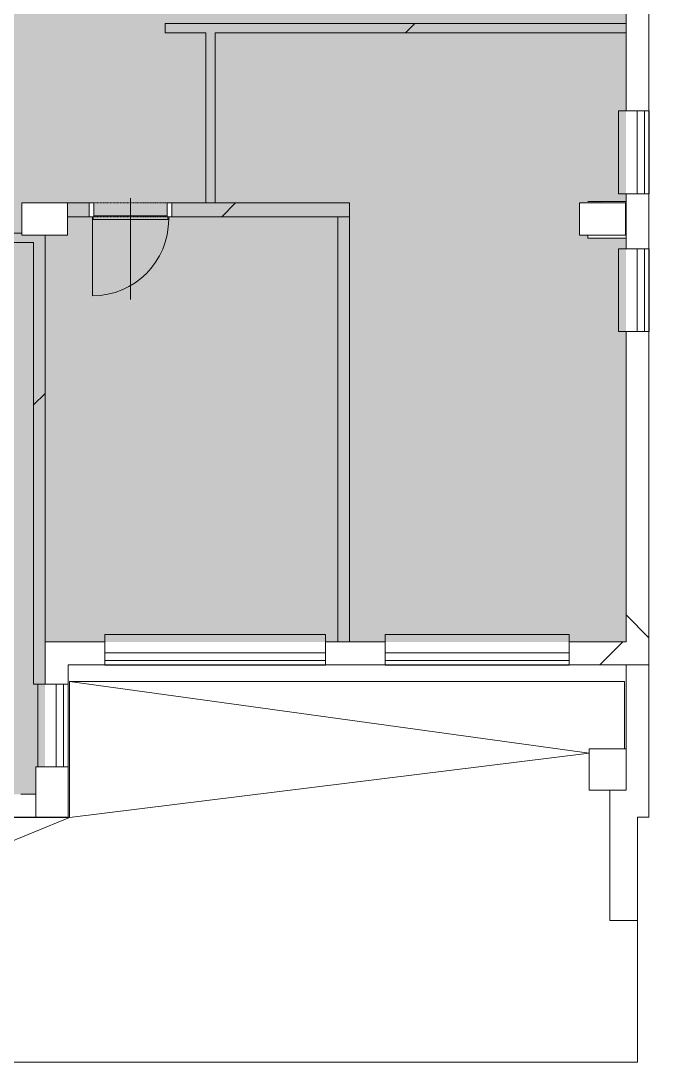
# Model space of a CAD drawing. Header units: millimetres. Extents: x 46521 to 257780, y -45352 to 20466.
# Drawn here: x 162786 to 169906, y -31726 to -20402 of the extents above; entities that cross this region are included whole.
import ezdxf

# ---------------------------------------------------------------- set-up
doc = ezdxf.new("R2010")
doc.units = ezdxf.units.MM
doc.linetypes.add('Čerchovaná se dvěma tečkami', pattern=[2.59, 1, -0.53, 0, -0.53, 0, -0.53])
for name, color, linetype, lineweight in [('A-DETL-GENF', 92, 'Continuous', 13), ('A-DETL-THIN', 151, 'Continuous', 13), ('A-DOOR', 31, 'Continuous', 13), ('A-DOOR-FRAM', 31, 'Continuous', 25), ('A-FLOR', 192, 'Continuous', 13), ('A-GENM', 13, 'Continuous', 13), ('A-GLAZ', 151, 'Continuous', 13), ('A-WALL', 113, 'Continuous', 13), ('A-WALL-PATT', 111, 'Continuous', 35), ('S-COLS', 52, 'Continuous', 13)]:
    doc.layers.add(name, color=color, linetype=linetype, lineweight=lineweight)
pattern_1 = [(45, (128107, 0), (-4242.64, 4242.64), [])]
pattern_2 = [(45, (128107, 0), (-7184.2, 7184.2), []), (45, (130981, -3e-12), (-7184.2, 7184.2), []), (45, (136728, -7e-12), (-4310.5, 10058), [4064, -2032, 67.06, -1964.94])]

# ---------------------------------------------------------------- blocks, each defined once
blk = doc.blocks.new('DVERE_1k_oblozka - DD03_01_800x1970_koupelna-1549494-Mapka _ závislý 8')
at = {"layer": 'A-DOOR', "lineweight": 9}
for p, q in [((0, 128), (0, -972)), ((-450, 78), (-400, 78)), ((-450, -72), (-450, 78)), ((-400, 78), (-400, -72)), ((400, 78), (450, 78)), ((400, -72), (400, 78)), ((450, 78), (450, -72)), ((-400, -72), (-450, -72)), ((-415, -72), (-415, -932)), ((-415, -87), (-400, -87)), ((-415, -102), (-415, -87)), ((415, -102), (-415, -102)), ((-400, -62), (400, -62)), ((305, -102), (-305, -102)), ((450, -72), (400, -72)), ((400, -87), (415, -87)), ((415, -102), (415, -72)), ((415, -87), (415, -102))]:
    blk.add_line(p, q, dxfattribs=at)
at = {"layer": 'A-DOOR', "linetype": 'Čerchovaná se dvěma tečkami', "lineweight": 9}
for p, q in [((-400, 78), (400, 78)), ((-400, -72), (400, -72))]:
    blk.add_line(p, q, dxfattribs=at)
at = {"layer": 'A-DOOR', "lineweight": 9}
blk.add_arc((-415, -102), 830, 270, 0, dxfattribs=at)
at = {"layer": 'A-DOOR-FRAM', "lineweight": 9}
for p, q in [((-450, 78), (-400, 78)), ((-400, 78), (-400, -72)), ((400, -72), (400, 78)), ((450, 78), (400, 78)), ((-400, -72), (-450, -72)), ((400, -72), (450, -72))]:
    blk.add_line(p, q, dxfattribs=at)
blk = doc.blocks.new('OKNO_2k_nadsvetlik - OKNO_2k_nadsvetlik 2400 x 1850-V123-Mapka _ závislý 8')
at = {"layer": 'A-GLAZ', "lineweight": 9}
for p, q in [((-1200, 126), (1200, 126)), ((-1200, 75), (-1200, 126)), ((1200, 126), (1200, 75)), ((1200, 75), (-1200, 75)), ((-1200, 75), (1200, 75)), ((-1200, -5), (-1200, 75)), ((1200, 75), (1200, -5)), ((1200, -5), (-1200, -5))]:
    blk.add_line(p, q, dxfattribs=at)
blk = doc.blocks.new('parapet s nosem_vnitní - parapet s nosem_vnitní-1280305-Mapka _ závislý 8')
at = {"layer": 'A-GENM', "lineweight": 9}
for p, q in [((-1200, -190), (-1200, 0)), ((1200, 0), (1200, -190)), ((-1200, -190), (-1200, -200)), ((-1200, -200), (1200, -200)), ((-1200, -200), (1200, -200)), ((1200, -200), (1200, -190))]:
    blk.add_line(p, q, dxfattribs=at)
blk = doc.blocks.new('OKNO_2k_nadsvetlik - OKNO_2k_nadsvetlik 2000 x 1850-1972473-Mapka _ závislý 8')
at = {"layer": 'A-GLAZ', "lineweight": 9}
for p, q in [((-1000, 126), (1000, 126)), ((-1000, 75), (-1000, 126)), ((1000, 126), (1000, 75)), ((1000, 75), (-1000, 75)), ((-1000, 75), (1000, 75)), ((-1000, -5), (-1000, 75)), ((1000, 75), (1000, -5)), ((1000, -5), (-1000, -5))]:
    blk.add_line(p, q, dxfattribs=at)
blk = doc.blocks.new('parapet s nosem_vnitní - parapet s nosem_vnitní-568559-Mapka _ závislý 8')
at = {"layer": 'A-GENM', "lineweight": 9}
for p, q in [((-1000, -190), (-1000, 0)), ((1000, 0), (1000, -190)), ((-1000, -190), (-1000, -200)), ((-1000, -200), (1000, -200)), ((-1000, -200), (1000, -200)), ((1000, -200), (1000, -190))]:
    blk.add_line(p, q, dxfattribs=at)
blk = doc.blocks.new('OKNO_1k_nadsvetlik - OKNO_1k_nadsvetlik_900 x 1850-V125-Mapka _ závislý 8')
at = {"layer": 'A-GLAZ', "lineweight": 9}
for p, q in [((-450, 126), (450, 126)), ((-450, 75), (-450, 126)), ((450, 126), (450, 75)), ((450, 75), (-450, 75)), ((-450, 75), (450, 75)), ((-450, -5), (-450, 75)), ((450, 75), (450, -5)), ((450, -5), (-450, -5))]:
    blk.add_line(p, q, dxfattribs=at)
blk = doc.blocks.new('parapet s nosem_vnitní - parapet s nosem_vnitní-V88-Mapka _ závislý 8')
at = {"layer": 'A-GENM', "lineweight": 9}
for p, q in [((-450, -190), (-450, 0)), ((450, 0), (450, -190)), ((-450, -190), (-450, -200)), ((-450, -200), (450, -200)), ((-450, -200), (450, -200)), ((450, -200), (450, -190))]:
    blk.add_line(p, q, dxfattribs=at)
blk = doc.blocks.new('OKNO_1k_nadsvetlik - OKNO_1k_nadsvetlik_900 x 1850-1969497-Mapka _ závislý 8')
at = {"layer": 'A-GLAZ', "color": 21, "lineweight": 9}
for p, q in [((-450, 126), (450, 126)), ((-450, 75), (-450, 126)), ((450, 126), (450, 75)), ((450, 75), (-450, 75)), ((-450, 75), (450, 75)), ((-450, -5), (-450, 75)), ((450, 75), (450, -5)), ((450, -5), (-450, -5))]:
    blk.add_line(p, q, dxfattribs=at)
blk = doc.blocks.new('parapet s nosem_vnitní - parapet s nosem_vnitní-1280301-Mapka _ závislý 8')
at = {"layer": 'A-GENM', "color": 21, "lineweight": 9}
for p, q in [((-450, -190), (-450, 0)), ((450, 0), (450, -190)), ((-450, -190), (-450, -200)), ((-450, -200), (450, -200)), ((-450, -200), (450, -200)), ((450, -200), (450, -190))]:
    blk.add_line(p, q, dxfattribs=at)
blk = doc.blocks.new('Betonový pravoúhlý sloup - 350 x 500mm-V192-Mapka _ závislý 8')
at = {"layer": 'S-COLS', "lineweight": 9}
h = blk.add_hatch(dxfattribs=at)
h.set_pattern_fill('FP_196', color=256, style=0, pattern_type=2)
h.set_pattern_definition([(315, (22557, 41009), (7184.2, 7184.2), []), (315, (22557, 38135), (7184.2, 7184.2), []), (315, (22557, 32388), (10058, 4310.5), [4064, -2032, 67.06, -1964.94])])
h.paths.add_polyline_path([(-175, -250), (175, -250), (175, 250), (-175, 250)])
for p, q in [((175, 250), (-175, 250)), ((-175, 250), (-175, -250)), ((175, -250), (175, 250)), ((-175, -250), (175, -250))]:
    blk.add_line(p, q, dxfattribs=at)
blk = doc.blocks.new('Betonový pravoúhlý sloup - 350 x 500mm-V193-Mapka _ závislý 8')
at = {"layer": 'S-COLS', "lineweight": 9}
h = blk.add_hatch(dxfattribs=at)
h.set_pattern_fill('FP_197', color=256, style=0, pattern_type=2)
h.set_pattern_definition([(315, (22557, 34938), (7184.2, 7184.2), []), (315, (22557, 32065), (7184.2, 7184.2), []), (315, (22557, 26317), (10058, 4310.5), [4064, -2032, 67.1, -1964.9])])
h.paths.add_polyline_path([(-175, -250), (175, -250), (175, 250), (-175, 250)])
for p, q in [((175, 250), (-175, 250)), ((-175, 250), (-175, -250)), ((175, -250), (175, 250)), ((-175, -250), (175, -250))]:
    blk.add_line(p, q, dxfattribs=at)

msp = doc.modelspace()

# ---------------------------------------------------------------- hatches: boundary and pattern name
at = {"layer": 'A-DETL-GENF', "lineweight": 9}
h = msp.add_hatch(color=1, dxfattribs=at)
h.paths.add_polyline_path([(126821.7, -28962.3), (126821.7, -27933.8), (126651.7, -27933.8), (126651.7, -28962.3)])
h.paths.add_polyline_path([(139476.7, -28962.3), (144866.4, -28962.3), (144866.4, -27933.8), (139476.7, -27933.8), (139476.7, -28352.9)])
h.paths.add_polyline_path([(127071.7, -28962.3), (139176.7, -28962.3), (139176.7, -27933.8), (132916.7, -27933.8), (132916.7, -27115.5), (133056.7, -27115.5), (133056.7, -26157.5), (126901.7, -26157.5), (126901.7, -27300), (127356.7, -27300), (127356.7, -27933.8), (127071.7, -27933.8), (127071.7, -28937.8)])
h.paths.add_polyline_path([(173149.2, -17205.8), (173149.2, -17200.8), (172849.2, -17205.8)])
h.paths.add_polyline_path([(170141.2, -17205.8), (169331.6, -17205.8), (169331.6, -17625.8), (168931.6, -17625.8), (168931.6, -17205.8), (167186.6, -17205.8), (167186.6, -16585.8), (167586.6, -16585.8), (167586.6, -16955.8), (170219.2, -16955.8), (170219.2, -16555.8), (170619.2, -16555.8), (170619.2, -16955.8), (170461.2, -17200.8), (170141.2, -17200.8)])
h.paths.add_polyline_path([(170461.2, -17205.8), (170461.2, -17520.8), (170141.2, -17520.8), (170141.2, -17205.8), (170219.2, -17205.8)])
h.paths.add_polyline_path([(155740.7, -28812.5), (156955.8, -28812.5), (156955.8, -28417.5), (157355.8, -28417.5), (157355.8, -28812.5), (162950.4, -28812.5), (162950.4, -28514.7), (163050.4, -28514.7), (163050.4, -27156.7), (169370.7, -27156.7), (169370.7, -22765.8), (168955.7, -22765.8), (168955.7, -22732.3), (168866, -22732.3), (168866, -22382.3), (169370.7, -22365.8), (169370.7, -19232.3), (169620.7, -19232.3), (169620.7, -19829.6), (171710.7, -19829.6), (171710.7, -19579.6), (171760.7, -19579.6), (171760.7, -19829.6), (172560.7, -19829.6), (172560.7, -19579.6), (172610.7, -19579.6), (172610.7, -19829.6), (176844.2, -19829.6), (176844.2, -17205.8), (175896.7, -17205.8), (175896.7, -17500.8), (175596.7, -17500.8), (175596.7, -17205.8), (173149.2, -17205.8), (173149.2, -17500.8), (172849.2, -17500.8), (172849.2, -17205.8), (170464.3, -17200.8), (170619.2, -16955.8), (176194.2, -16955.8), (176194.2, -16583.6), (176594.2, -16583.6), (176594.2, -10920.5), (176194.2, -10920.5), (176194.2, -10523.2), (170607.2, -10563.9), (170607.2, -10951), (170189.8, -10951.7), (170187.2, -10563.9), (170036.4, -10561), (170035.2, -10384.9), (168935.2, -10392.4), (168935.2, -10572.4), (166866.4, -10577.1), (166865.3, -10406.4), (166815.2, -10392.4), (166814.8, -10372.1), (165165, -10372.1), (165164.8, -10417.9), (165115.3, -10418.2), (165116.5, -10598.2), (161594.2, -10622.1), (161594.2, -11022.1), (161194.2, -11022.1), (161194.2, -16631.1), (161614.2, -16631.1), (161614.2, -17172.1), (161194.2, -17172.1), (161194.2, -17584.7), (157386, -17584.7), (157386, -17934.7), (156886, -17934.7), (156886, -17584.7), (151717.4, -17584.7), (151717.4, -18004.7), (151317.4, -18004.7), (151317.4, -16843.3), (150917.4, -16829.6), (150917.4, -16443.3), (151317.4, -16443.3), (151317.4, -12505.8), (151632.7, -12489.6), (151667.4, -12480.8), (151667.4, -17334.7), (151732.4, -17334.7), (151732.4, -4240.9), (151667.4, -4240.9), (151667.4, -11625.8), (151567.4, -11605.8), (151317.4, -11605.8), (151317.4, -10845.8), (150982.4, -10845.8), (150982.4, -10445.8), (151317.4, -10445.8), (151317.4, -4686.1), (150982.4, -4686.1), (150982.4, -4286.1), (151317.4, -4286.1), (151317.4, -4240.9), (144909.8, -4240.9), (144909.8, -4286.1), (145234.8, -4286.1), (145234.8, -4686.1), (144909.8, -4686.1), (144909.8, -10445.8), (145234.8, -10445.8), (145234.8, -10845.8), (144909.8, -10845.8), (144909.8, -16143.3), (145334.5, -16143.3), (145334.5, -16843.3), (144934.5, -16843.3), (144934.5, -16443.3), (139339.2, -16443.3), (139339.2, -16843.3), (138939.2, -16843.3), (138939.2, -16443.3), (133364.2, -16443.3), (133364.2, -16143.3), (134199.9, -16140.2), (134199.9, -15478.3), (134539.9, -15478.3), (134539.9, -9908.2), (134129.9, -9908.2), (134129.9, -9358.2), (134539.9, -9358.2), (134539.9, -6966.2), (134109.9, -6966.2), (134109.9, -6451.2), (134539.9, -6451.2), (134539.9, -886.8), (134007.1, -886.8), (134007.1, -431.8), (128554.9, -431.8), (128554.9, -871.8), (128119.9, -890.9), (128119.9, -6443.2), (128539.9, -6443.2), (128539.9, -6963.2), (128119.9, -6963.2), (128119.9, -9340.2), (128554.9, -9340.2), (128554.9, -9908.2), (128119.9, -9908.2), (128119.9, -14351.8), (127764.9, -14357.8), (127764.9, -15446.9), (127788.9, -15451.8), (127789.9, -15451.8), (128574.9, -15451.8), (128574.9, -16130), (130868, -16130), (130868, -15402.4), (131323, -15402.4), (131323, -16140), (131413, -16143.3), (131413, -16430), (127316.7, -16430), (127316.7, -16830), (126901.7, -16830), (126901.7, -21265), (127316.7, -21265), (127316.7, -21665), (126901.7, -21665), (126921.3, -25857.5), (133356.7, -25857.5), (133356.7, -27683.8), (138956.7, -27683.8), (138956.7, -27206.6), (139356.7, -27206.6), (139356.7, -27683.8), (144953.5, -27683.8), (144953.5, -27206.6), (145353.5, -27206.6), (145353.5, -24339.4), (145603.5, -24339.4), (145603.5, -25069.4), (146143.5, -25069.4), (146143.5, -25319.4), (147043.5, -25319.4), (147043.5, -25069.4), (149233.5, -25069.4), (149233.5, -25319.4), (150118.5, -25319.4), (150133.5, -25069.4), (150709.6, -25069.4), (150709.6, -22482.5), (151059.6, -22482.5), (151059.6, -22392.5), (151459.6, -22392.5), (151459.6, -22812.5), (151059.6, -22812.5), (151059.6, -28412.5), (151404.6, -28412.5), (151404.6, -28812.5), (154713.7, -28812.5)])
h.paths.add_polyline_path([(159850.4, -24342.5), (159850.4, -24292.5), (159950.4, -24292.5), (159950.4, -24342.5)])
h.paths.add_polyline_path([(139356.7, -24274.3), (139256.7, -24274.3), (139256.7, -24224.3), (139356.7, -24224.3)])
h.paths.add_polyline_path([(159850.4, -23492.5), (159850.4, -23442.5), (159950.4, -23442.5), (159950.4, -23492.5)])
h.paths.add_polyline_path([(139356.7, -23424.3), (139256.7, -23424.3), (139256.7, -23374.3), (139356.7, -23374.3)])
h.paths.add_polyline_path([(152503.5, -22812.5), (152453.5, -22812.5), (152453.5, -22712.5), (152503.5, -22712.5)])
h.paths.add_polyline_path([(151632.7, -22812.5), (151603.5, -22812.5), (151603.5, -22712.5), (151653.5, -22712.5), (151653.5, -22812.5)])
h.paths.add_polyline_path([(155223.5, -22812.5), (155223.5, -22712.5), (155273.5, -22712.5), (155273.5, -22812.5)])
h.paths.add_polyline_path([(156123.5, -22812.5), (156073.5, -22812.5), (156073.5, -22712.5), (156123.5, -22712.5)])
h.paths.add_polyline_path([(157650.4, -22812.5), (157650.4, -22712.5), (157700.4, -22712.5), (157700.4, -22812.5)])
h.paths.add_polyline_path([(160070.4, -22812.5), (160020.4, -22812.5), (160020.4, -22712.5), (160070.4, -22712.5)])
h.paths.add_polyline_path([(160870.4, -22812.5), (160870.4, -22712.5), (160920.4, -22712.5), (160920.4, -22812.5)])
h.paths.add_polyline_path([(158500.4, -22812.5), (158500.4, -22712.5), (158550.4, -22712.5), (158550.4, -22812.5)])
h.paths.add_polyline_path([(145416.4, -22802.5), (145016.4, -22802.5), (145016.4, -22382.5), (145416.4, -22382.5)])
h.paths.add_polyline_path([(163295.4, -22732.3), (162795.4, -22732.3), (162795.4, -22382.3), (163295.4, -22382.3), (163295.4, -22532.3)])
h.paths.add_polyline_path([(161897.9, -22719.8), (161897.9, -22544.8), (162122.9, -22544.8), (162122.9, -22719.8)])
h.paths.add_polyline_path([(157386, -22712.5), (156886, -22712.5), (156886, -22362.5), (157386, -22362.5)])
h.paths.add_polyline_path([(163579.7, -22532.3), (163529.7, -22532.3), (163529.7, -22382.3), (163579.7, -22382.3)])
h.paths.add_polyline_path([(164429.7, -22532.3), (164379.7, -22532.3), (164379.7, -22382.3), (164429.7, -22382.3)])
h.paths.add_polyline_path([(130106.1, -22425), (130006.1, -22425), (130006.1, -22375), (130106.1, -22375)])
h.paths.add_polyline_path([(133256.7, -21665), (132916.7, -21665), (132916.7, -21265), (133356.7, -21265), (133356.7, -21665)])
h.paths.add_polyline_path([(134777.9, -21599.6), (134727.9, -21599.6), (134727.9, -21499.6), (134777.9, -21499.6), (134777.9, -21540.3)])
h.paths.add_polyline_path([(138657.9, -21599.6), (138657.9, -21499.6), (138707.9, -21499.6), (138707.9, -21599.6)])
h.paths.add_polyline_path([(137807.9, -21599.6), (137807.9, -21499.6), (137857.9, -21499.6), (137857.9, -21599.6)])
h.paths.add_polyline_path([(135577.9, -21599.6), (135577.9, -21499.6), (135627.9, -21499.6), (135627.9, -21599.6)])
h.paths.add_polyline_path([(130106.1, -21575), (130006.1, -21575), (130006.1, -21525), (130106.1, -21540.3)])
h.paths.add_polyline_path([(139256.7, -21562), (138974.9, -21540.3), (138974.9, -21212), (139474.9, -21212), (139470.6, -21562), (139356.7, -21562)])
h.paths.add_polyline_path([(131706.7, -21415), (131706.7, -21265), (131756.7, -21265), (131756.7, -21415)])
h.paths.add_polyline_path([(132556.7, -21415), (132556.7, -21265), (132606.7, -21265), (132606.7, -21415)])
h.paths.add_polyline_path([(150379.6, -21322.5), (150329.6, -21322.5), (150329.6, -21222.5), (150379.6, -21222.5)])
h.paths.add_polyline_path([(150979.6, -21322.5), (150979.6, -21222.5), (151029.6, -21222.5), (151029.6, -21322.5)])
h.paths.add_polyline_path([(131413, -20900), (131263, -20900), (131263, -20850), (131413, -20850)])
h.paths.add_polyline_path([(160061.7, -20879.4), (160062.2, -20729.2), (160112.2, -20729.2), (160111.7, -20879.4), (160061.7, -20879.2)])
h.paths.add_polyline_path([(159111.7, -20875.6), (159112.3, -20725.4), (159162.3, -20725.4), (159161.7, -20875.6), (159111.7, -20875.4)])
h.paths.add_polyline_path([(156220.8, -20863.9), (156170.8, -20863.7), (156171.4, -20713.7), (156221.4, -20713.9), (156220.8, -20863.7)])
h.paths.add_polyline_path([(155270.8, -20860.1), (155220.8, -20859.9), (155221.4, -20709.9), (155271.4, -20710.1), (155270.8, -20859.9)])
h.paths.add_polyline_path([(154053.2, -20705.3), (153753.2, -20704.1), (153753.2, -19936.3), (154053.2, -19936.3), (154053.2, -20036.3)])
h.paths.add_polyline_path([(152890.5, -20237.4), (152840.5, -20235.7), (152844, -20135.8), (152894, -20137.5), (152890.6, -20235.7)])
h.paths.add_polyline_path([(152041, -20207.8), (151991.1, -20206), (151994.6, -20106.1), (152044.5, -20107.8), (152041.1, -20206)])
h.paths.add_polyline_path([(131413, -20050), (131263, -20050), (131263, -20000), (131413, -20000)])
h.paths.add_polyline_path([(135877.1, -19675.3), (135876.5, -19525.3), (135926.5, -19525.3), (135927.1, -19675.1)])
h.paths.add_polyline_path([(136727.1, -19672.1), (136726.5, -19522.1), (136776.5, -19522.1), (136777.1, -19671.9)])
h.paths.add_polyline_path([(140092.9, -19659.3), (140092.9, -19509.3), (140142.3, -19509.2), (140142.3, -19659.2)])
h.paths.add_polyline_path([(140942.9, -19656.1), (140942.9, -19506.1), (140992.3, -19505.9), (140992.3, -19655.9)])
h.paths.add_polyline_path([(141942.4, -19543.3), (141642.4, -19543.3), (141642.4, -19143.3), (141942.4, -19143.3), (141942.4, -19503.5)])
h.paths.add_polyline_path([(148938.5, -19336.3), (148838.5, -19336.3), (148838.5, -19286.3), (148938.5, -19286.3)])
h.paths.add_polyline_path([(169060.7, -19232.3), (169010.7, -19232.3), (169010.7, -19132.3), (169060.7, -19132.3)])
h.paths.add_polyline_path([(168160.7, -19232.3), (168160.7, -19132.3), (168210.7, -19132.3), (168210.7, -19232.3)])
h.paths.add_polyline_path([(146014.3, -19013.3), (145964.3, -19013.3), (145964.3, -18913.3), (146014.3, -18913.3)])
h.paths.add_polyline_path([(145164.3, -19013.3), (145114.3, -19013.3), (145114.3, -18913.3), (145164.3, -18913.3)])
h.paths.add_polyline_path([(143392.4, -19013.3), (143392.4, -18913.3), (143442.4, -18913.3), (143442.4, -19013.3), (143416.5, -19013.3)])
h.paths.add_polyline_path([(144142.4, -19013.3), (144142.4, -18913.3), (144192.4, -18913.3), (144192.4, -19013.3)])
h.paths.add_polyline_path([(151133.2, -18846.3), (151133.2, -18746.3), (151183.2, -18746.3), (151183.2, -18846.3)])
h.paths.add_polyline_path([(150483.2, -18846.3), (150483.2, -18746.3), (150533.2, -18746.3), (150533.2, -18846.3)])
h.paths.add_polyline_path([(148838.5, -18686.3), (148838.5, -18636.3), (148938.5, -18636.3), (148938.5, -18686.3)])
h.paths.add_polyline_path([(149578.6, -18186.3), (149307.4, -18186.3), (149307.4, -16779.6), (149607.4, -16779.6), (149607.4, -18186.3)])
h.paths.add_polyline_path([(163322.3, -17972.1), (162912.3, -17972.1), (162912.3, -17272.1), (163322.3, -17272.1), (163322.3, -17584.7)])
h.paths.add_polyline_path([(162022.3, -17272.1), (161972.3, -17272.1), (161972.3, -17172.1), (162022.3, -17172.1)])
h.paths.add_polyline_path([(162822.3, -17272.1), (162822.3, -17172.1), (162872.3, -17172.1), (162872.3, -17272.1)])
h.paths.add_polyline_path([(175896.7, -17205.8), (175896.7, -17200.8), (175596.7, -17205.8)])
h.paths.add_polyline_path([(133264.2, -16843.3), (132929.2, -16843.3), (132929.2, -16143.3), (133279.2, -16143.3), (133279.2, -16843.3)])
h.paths.add_polyline_path([(147736.5, -15761.9), (147636.5, -15761.9), (147636.5, -15711.9), (147736.5, -15711.9)])
h.paths.add_polyline_path([(149964, -15761.9), (149964, -15711.9), (150064, -15711.9), (150064, -15761.9)])
h.paths.add_polyline_path([(131322.9, -15384.9), (131323, -15334.9), (131422.9, -15334.9), (131422.9, -15384.9), (131323, -15384.9)])
h.paths.add_polyline_path([(149964, -15111.9), (149964, -15061.9), (150064, -15061.9), (150064, -15111.9)])
h.paths.add_polyline_path([(147636.5, -15111.9), (147636.5, -15061.9), (147736.5, -15061.9), (147736.5, -15111.9)])
h.paths.add_polyline_path([(147636.5, -14851.9), (147636.5, -14801.9), (147736.5, -14801.9), (147736.5, -14851.9)])
h.paths.add_polyline_path([(149964, -14750.1), (149964, -14700.1), (150064, -14700.1), (150064, -14750.1)])
h.paths.add_polyline_path([(131422.9, -14534.9), (131322.9, -14534.9), (131322.9, -14484.9), (131422.9, -14484.9)])
h.paths.add_polyline_path([(147736.5, -14201.9), (147636.5, -14201.9), (147636.5, -14151.9), (147736.5, -14151.9)])
h.paths.add_polyline_path([(149964, -14100.1), (149964, -14050.1), (150064, -14050.1), (150064, -14100.1)])
h.paths.add_polyline_path([(167036.6, -13752.1), (167036.6, -13702.1), (167186.6, -13702.1), (167186.6, -13752.1)])
h.paths.add_polyline_path([(167186.6, -12902.1), (167036.6, -12902.1), (167036.6, -12852.1), (167186.6, -12852.1)])
h.paths.add_polyline_path([(167306.6, -12689.7), (167306.6, -12589.7), (167356.2, -12589.4), (167356.2, -12689.4)])
h.paths.add_polyline_path([(167956.6, -12686.6), (167956.1, -12586.6), (168006.1, -12586.6), (168006.6, -12686.3)])
h.paths.add_polyline_path([(170520.9, -12047.2), (170520.5, -11997.2), (170620.5, -11997.2), (170607.2, -12046.4)])
h.paths.add_polyline_path([(148934.1, -11479.2), (148934.1, -11379.2), (148984.1, -11379.2), (148984.1, -11479.2)])
h.paths.add_polyline_path([(148134.1, -11479.2), (148084.1, -11479.2), (148084.1, -11379.2), (148134.1, -11379.2)])
h.paths.add_polyline_path([(170513.1, -11197.2), (170520.5, -11147.2), (170612.6, -11147.2), (170607.2, -11196.4), (170520.5, -11197.2)])
h.paths.add_polyline_path([(132719.9, -11177.1), (132719.9, -11127.1), (132819.7, -11126.7), (132817.1, -11176.7)])
h.paths.add_polyline_path([(167586.6, -10977.1), (167186.6, -10977.1), (167186.6, -10577.1), (167586.6, -10584.2)])
h.paths.add_polyline_path([(132717.1, -10327.1), (132717.1, -10277.1), (132816.9, -10276.7), (132816.9, -10326.7)])
h.paths.add_polyline_path([(132702.9, -6045), (132702.9, -5995), (132802.7, -5994.7), (132802.7, -6044.7)])
h.paths.add_polyline_path([(132700.1, -5195), (132700.1, -5145), (132799.9, -5144.7), (132799.9, -5194.7)])
h.paths.add_polyline_path([(133849.9, -3625), (133849.9, -3525), (133899.9, -3525), (133899.9, -3625)])
h.paths.add_polyline_path([(133049.9, -3625), (132999.9, -3625), (132999.9, -3525), (133049.9, -3525)])
at = {"layer": 'A-WALL-PATT', "lineweight": 9}
h = msp.add_hatch(dxfattribs=at)
h.set_pattern_fill('FP_133', color=256, angle=45, style=0, pattern_type=2)
h.set_pattern_definition([(315, (169371, -26874), (5747, 5747), []), (270, (172063, -36031.6), (5747.4, -5747.4), [1016, -10478.7]), (315, (172063, -37047.6), (5747.4, 5747.4), [1016, -7112]), (1e-13, (172781, -37766), (5747.4, 5747.4), [1016, -10478.7]), (45, (173797, -37766), (-5747.4, 5747.4), [1016, -7112]), (270, (174515.7, -36031.6), (5747.4, -5747.4), [1016, -10478.7]), (315, (173797, -35313), (5747.4, 5747.4), [1016, -7112]), (1e-13, (172781, -35313), (5747.4, 5747.4), [1016, -10478.7]), (45, (172063, -36031.6), (-5747.4, 5747.4), [1016, -7112]), (315, (175444.5, -38695), (5747.4, 5747.4), [2032, -6096])])
h.paths.add_polyline_path([(169495.7, -29062.5), (169620.7, -29062.5), (169620.7, -23782.3), (169370.7, -23782.3), (169370.7, -28767.7), (169495.7, -28767.7)])
h.paths.add_polyline_path([(169375.3, -22882.3), (169620.7, -22882.3), (169620.7, -22282.3), (169370.7, -22282.3), (169370.7, -22882.3)])
h.paths.add_polyline_path([(169570.7, -21382.3), (169620.7, -21382.3), (169620.7, -19232.3), (169370.7, -19232.3), (169370.7, -21382.3), (169490.7, -21382.3)])
h = msp.add_hatch(dxfattribs=at)
h.set_pattern_fill('FP_106', color=256, style=0, pattern_type=2)
h.set_pattern_definition(pattern_1)
h.paths.add_polyline_path([(169370.7, -20532.3), (169370.7, -20432.3), (164355.7, -20432.3), (164355.7, -20532.3), (168065, -20532.3)])
h = msp.add_hatch(dxfattribs=at)
h.set_pattern_fill('FP_106', color=256, style=0, pattern_type=2)
h.set_pattern_definition(pattern_1)
h.paths.add_polyline_path([(166360.4, -22532.3), (166360.4, -22382.3), (164429.7, -22382.3), (164429.7, -22532.3), (166235.4, -22532.3)])
h.paths.add_polyline_path([(163295.4, -22532.3), (163529.7, -22532.3), (163529.7, -22382.3), (163295.4, -22382.3), (163295.4, -22455.6)])
h = msp.add_hatch(dxfattribs=at)
h.set_pattern_fill('FP_112', color=256, angle=45, style=0, pattern_type=2)
h.set_pattern_definition([(45, (128107, 0), (-7184.2, 7184.2), []), (45, (130981, -3e-12), (-7184.2, 7184.2), []), (45, (136728, -8e-12), (-4310.5, 10058), [4064, -2032, 67.06, -1964.94])])
h.paths.add_polyline_path([(169366, -22765.8), (169370.7, -22765.8), (169366, -22365.8), (169366, -22382.3), (169366, -22732.3), (168955.7, -22732.3), (168955.7, -22765.8)])
h = msp.add_hatch(dxfattribs=at)
h.set_pattern_fill('FP_106', color=256, style=0, pattern_type=2)
h.set_pattern_definition(pattern_1)
h.paths.add_polyline_path([(160020.4, -22812.5), (160020.4, -22712.5), (158550.4, -22712.5), (158550.4, -22812.5), (159950.4, -22812.5)])
h.paths.add_polyline_path([(151603.5, -22812.5), (151603.5, -22712.5), (151459.6, -22712.5), (151459.6, -22812.5)])
h.paths.add_polyline_path([(152503.5, -22812.5), (155223.5, -22812.5), (155223.5, -22712.5), (152503.5, -22712.5)])
h.paths.add_polyline_path([(161897.9, -22812.5), (162925.4, -22812.5), (162925.4, -22732.3), (160920.4, -22712.5), (160920.4, -22812.5)])
h.paths.add_polyline_path([(157650.4, -22812.5), (157650.4, -22712.5), (156123.5, -22712.5), (156123.5, -22812.5), (157386, -22812.5)])
h = msp.add_hatch(dxfattribs=at)
h.set_pattern_fill('FP_106', color=256, style=0, pattern_type=2)
h.set_pattern_definition(pattern_1)
h.paths.add_polyline_path([(162975.4, -27614.7), (163050.4, -27614.7), (163050.4, -22732.3), (162925.4, -22732.3), (162925.4, -27614.7)])
h = msp.add_hatch(dxfattribs=at)
h.set_pattern_fill('FP_152', color=256, angle=45, style=0, pattern_type=2)
h.set_pattern_definition([(45, (169084, -27407), (-5747, 5747), []), (360, (178242, -24714.6), (5747.4, 5747.4), [1016, -10478.7]), (45, (179258, -24714.6), (-5747.4, 5747.4), [1016, -7112]), (90, (179976.6, -23996), (-5747.4, 5747.4), [1016, -10478.7]), (135, (179976.6, -22980), (-5747.4, -5747.4), [1016, -7112]), (360, (178242, -22262), (5747.4, 5747.4), [1016, -10478.7]), (45, (177524, -22980), (-5747.4, 5747.4), [1016, -7112]), (90, (177524, -23996), (-5747.4, 5747.4), [1016, -10478.7]), (135, (178242, -24714.6), (-5747.4, -5747.4), [1016, -7112]), (45, (180905, -21333), (-5747.4, 5747.4), [2032, -6096])])
h.paths.add_polyline_path([(169370.7, -27406.7), (169370.7, -27156.7), (168750.4, -27156.7), (168750.4, -27406.7)])
h.paths.add_polyline_path([(166750.4, -27406.7), (166750.4, -27156.7), (166100.4, -27178), (166100.4, -27406.7), (166360.4, -27406.7)])
h.paths.add_polyline_path([(163700.4, -27406.7), (163700.4, -27156.7), (163050.4, -27156.7), (163050.4, -27406.7), (163300.4, -27406.7)])
h = msp.add_hatch(dxfattribs=at)
h.set_pattern_fill('FP_153', color=256, angle=45, style=0, pattern_type=2)
h.set_pattern_definition([(315, (163050, -30834.4), (5747, 5747), []), (270, (165742.5, -39992.3), (5747.4, -5747.4), [1016, -10478.7]), (315, (165742.5, -41008), (5747.4, 5747.4), [1016, -7112]), (0, (166461, -41727), (5747.4, 5747.4), [1016, -10478.7]), (45, (167477, -41727), (-5747.4, 5747.4), [1016, -7112]), (270, (168195.4, -39992.3), (5747.4, -5747.4), [1016, -10478.7]), (315, (167477, -39274), (5747.4, 5747.4), [1016, -7112]), (0, (166461, -39274), (5747.4, 5747.4), [1016, -10478.7]), (45, (165742.5, -39992), (-5747.4, 5747.4), [1016, -7112]), (315, (169124, -42656), (5747.4, 5747.4), [2032, -6096])])
h.paths.add_polyline_path([(163250.4, -27614.7), (163300.4, -27614.7), (163300.4, -27406.7), (163050.4, -27406.7), (163050.4, -27614.7), (163170.4, -27614.7)])
h = msp.add_hatch(dxfattribs=at)
h.set_pattern_fill('FP_145', color=256, angle=45, style=0, pattern_type=2)
h.set_pattern_definition(pattern_2)
h.paths.add_polyline_path([(169195.7, -28767.7), (169370.7, -28767.7), (169370.7, -28317.7), (168970.7, -28317.7), (168970.7, -28767.7)])
h = msp.add_hatch(dxfattribs=at)
h.set_pattern_fill('FP_111', color=256, angle=45, style=0, pattern_type=2)
h.set_pattern_definition(pattern_2)
h.paths.add_polyline_path([(162950.4, -29062.5), (163300.4, -29062.5), (163300.4, -28514.7), (162950.4, -28514.7), (162950.4, -28812.5)])
h = msp.add_hatch(dxfattribs=at)
h.set_pattern_fill('FP_144', color=256, angle=45, style=0, pattern_type=2)
h.set_pattern_definition([(45, (159879, -29062.5), (-5747, 5747), []), (360, (169036.6, -26370.4), (5747.4, 5747.4), [1016, -10478.7]), (45, (170052.6, -26370), (-5747.4, 5747.4), [1016, -7112]), (90, (170771, -25652), (-5747.4, 5747.4), [1016, -10478.7]), (135, (170771, -24636), (-5747.4, -5747.4), [1016, -7112]), (360, (169036.6, -23917.5), (5747.4, 5747.4), [1016, -10478.7]), (45, (168318, -24636), (-5747.4, 5747.4), [1016, -7112]), (90, (168318, -25652), (-5747.4, 5747.4), [1016, -10478.7]), (135, (169036.6, -26370), (-5747.4, -5747.4), [1016, -7112]), (45, (171700, -22989), (-5747.4, 5747.4), [2032, -6096])])
h.paths.add_polyline_path([(151404.6, -29062.5), (151455.8, -29062.5), (151455.8, -28812.5), (151059.6, -28812.5), (151059.6, -29062.5)])
h.paths.add_polyline_path([(162950.4, -29062.5), (162950.4, -28812.5), (162785.8, -28812.5), (162785.8, -29062.5)])
h.paths.add_polyline_path([(156955.8, -29062.5), (157385.8, -29062.5), (157385.8, -28812.5), (156845.8, -28812.5), (156845.8, -29062.5)])
h.paths.add_polyline_path([(159785.8, -29062.5), (160385.8, -29062.5), (160385.8, -28812.5), (159785.8, -28827), (159785.8, -29012.5)])
h.paths.add_polyline_path([(153855.8, -29062.5), (154445.8, -29062.5), (154445.8, -28812.5), (153855.8, -28812.5), (153855.8, -29012.5)])
h = msp.add_hatch(dxfattribs=at)
h.set_pattern_fill('FP_171', color=256, angle=45, style=0, pattern_type=2)
h.set_pattern_definition([(135, (169496, -26604), (-5747, -5747), []), (90, (166803.5, -17446), (-5747.4, 5747.4), [1016, -10478.7]), (135, (166803.5, -16430), (-5747.4, -5747.4), [1016, -7112]), (180, (166085, -15711.6), (-5747.4, -5747.4), [1016, -10478.7]), (225, (165069, -15711.6), (5747.4, -5747.4), [1016, -7112]), (90, (164350.7, -17446), (-5747.4, 5747.4), [1016, -10478.7]), (135, (165069, -18164), (-5747.4, -5747.4), [1016, -7112]), (180, (166085, -18164.4), (-5747.4, -5747.4), [1016, -10478.7]), (225, (166803.5, -17446), (5747.4, -5747.4), [1016, -7112]), (135, (163422, -14783), (-5747.4, -5747.4), [2032, -6096])])
h.paths.add_polyline_path([(169195.7, -30187.5), (169495.7, -30187.5), (169495.7, -28767.7), (169195.7, -28767.7), (169195.7, -29062.5)])

# ---------------------------------------------------------------- linework, layer by layer
at = {"layer": 'A-DETL-THIN', "lineweight": 9}
for p, q in [((169620.7, -27406.7), (169620.7, -19829.6)), ((163300.4, -29062.5), (163300.4, -27406.7)), ((163300.4, -27406.7), (169620.7, -27406.7)), ((150709.6, -29062.5), (163300.4, -29062.5))]:
    msp.add_line(p, q, dxfattribs=at)
at = {"layer": 'A-FLOR', "lineweight": 9}
for p, q in [((163315.7, -29066.4), (163315.7, -27586.4)), ((168970.7, -28366.4), (163315.7, -27586.4)), ((163315.7, -27586.4), (169355.7, -27586.4)), ((169355.7, -27586.4), (169355.7, -28317.7)), ((168970.7, -28366.4), (163315.7, -29066.4)), ((156810.7, -31726.4), (163315.7, -29066.4)), ((157110.7, -29066.4), (163315.7, -29066.4)), ((169495.7, -30187.5), (169495.7, -31726.4)), ((169495.7, -31726.4), (156810.7, -31726.4))]:
    msp.add_line(p, q, dxfattribs=at)
at = {"layer": 'A-WALL', "lineweight": 9}
for p, q in [((169620.7, -21382.3), (169620.7, -19132.3)), ((169370.7, -19232.3), (169370.7, -21382.3)), ((169370.7, -20432.3), (164355.7, -20432.3)), ((164355.7, -20432.3), (164355.7, -20532.3)), ((164355.7, -20532.3), (164799.7, -20532.3)), ((164799.7, -20532.3), (164799.7, -22382.3)), ((164899.7, -22382.3), (164899.7, -20532.3)), ((164899.7, -20532.3), (169370.7, -20532.3)), ((169370.7, -22882.3), (169370.7, -22282.3)), ((169620.7, -22882.3), (169620.7, -22282.3)), ((163529.7, -22382.3), (163295.4, -22382.3)), ((166360.4, -22382.3), (164429.7, -22382.3)), ((166360.4, -27156.7), (166360.4, -22382.3)), ((169370.7, -22365.8), (168955.7, -22365.8)), ((163295.4, -22532.3), (163529.7, -22532.3)), ((164429.7, -22532.3), (166360.4, -22532.3)), ((166235.4, -22532.3), (166235.4, -27156.7)), ((162795.4, -22712.5), (162122.9, -22712.5)), ((163050.4, -27614.7), (163050.4, -22732.3)), ((168955.7, -22732.3), (168955.7, -22765.8)), ((160920.4, -22812.5), (162925.4, -22812.5)), ((162925.4, -22812.5), (162925.4, -27614.7)), ((168955.7, -22765.8), (169370.7, -22765.8)), ((169370.7, -23782.3), (169370.7, -27156.7)), ((169620.7, -29062.5), (169620.7, -23782.3)), ((163700.4, -27156.7), (163050.4, -27156.7)), ((166750.4, -27156.7), (166100.4, -27156.7)), ((169370.7, -27156.7), (168750.4, -27156.7)), ((163300.4, -27406.7), (163700.4, -27406.7)), ((163300.4, -27614.7), (163300.4, -27406.7)), ((166100.4, -27406.7), (166750.4, -27406.7)), ((168750.4, -27406.7), (169370.7, -27406.7)), ((169370.7, -27406.7), (169370.7, -28767.7)), ((162925.4, -27614.7), (162980.4, -27614.7)), ((168970.7, -28317.7), (168970.7, -28767.7)), ((169370.7, -28317.7), (168970.7, -28317.7)), ((162950.4, -28514.7), (162950.4, -29062.5)), ((162980.4, -28514.7), (162950.4, -28514.7)), ((163300.4, -29062.5), (163300.4, -28514.7)), ((162950.4, -28812.5), (162785.8, -28812.5)), ((168970.7, -28767.7), (169370.7, -28767.7)), ((169195.7, -28767.7), (169195.7, -30187.5)), ((162785.8, -29062.5), (163300.4, -29062.5)), ((169495.7, -29062.5), (169620.7, -29062.5)), ((169495.7, -30187.5), (169495.7, -29062.5)), ((169195.7, -30187.5), (169495.7, -30187.5))]:
    msp.add_line(p, q, dxfattribs=at)

# ---------------------------------------------------------------- block references
at = {"layer": 'A-DOOR', "lineweight": 9}
msp.add_blockref('DVERE_1k_oblozka - DD03_01_800x1970_koupelna-1549494-Mapka _ závislý 8', (163979.7, -22460.1), dxfattribs=at)
at = {"layer": 'A-GENM', "lineweight": 9}
for name, p, rotation in [('parapet s nosem_vnitní - parapet s nosem_vnitní-V88-Mapka _ závislý 8', (169490.7, -21832.3), 269.9999999999999), ('parapet s nosem_vnitní - parapet s nosem_vnitní-V88-Mapka _ závislý 8', (169490.7, -23332.3), 269.9999999999999), ('parapet s nosem_vnitní - parapet s nosem_vnitní-1280305-Mapka _ závislý 8', (164900.4, -27276.7), 180), ('parapet s nosem_vnitní - parapet s nosem_vnitní-568559-Mapka _ závislý 8', (167750.4, -27276.7), 180)]:
    msp.add_blockref(name, p, dxfattribs=dict(at, rotation=rotation))
at = {"layer": 'A-GENM', "color": 21, "lineweight": 9, "rotation": 270}
msp.add_blockref('parapet s nosem_vnitní - parapet s nosem_vnitní-1280301-Mapka _ závislý 8', (163170.4, -28064.7), dxfattribs=at)
at = {"layer": 'A-GLAZ', "lineweight": 9}
for name, p, rotation in [('OKNO_1k_nadsvetlik - OKNO_1k_nadsvetlik_900 x 1850-V125-Mapka _ závislý 8', (169495.7, -21832.3), 269.9999999999999), ('OKNO_1k_nadsvetlik - OKNO_1k_nadsvetlik_900 x 1850-V125-Mapka _ závislý 8', (169495.7, -23332.3), 269.9999999999999), ('OKNO_2k_nadsvetlik - OKNO_2k_nadsvetlik 2400 x 1850-V123-Mapka _ závislý 8', (164900.4, -27281.7), 180), ('OKNO_2k_nadsvetlik - OKNO_2k_nadsvetlik 2000 x 1850-1972473-Mapka _ závislý 8', (167750.4, -27281.7), 180)]:
    msp.add_blockref(name, p, dxfattribs=dict(at, rotation=rotation))
at = {"layer": 'A-GLAZ', "color": 21, "lineweight": 9, "rotation": 270}
msp.add_blockref('OKNO_1k_nadsvetlik - OKNO_1k_nadsvetlik_900 x 1850-1969497-Mapka _ závislý 8', (163175.4, -28064.7), dxfattribs=at)
at = {"layer": 'S-COLS', "lineweight": 9, "rotation": 89.9999999999999}
for name, p in [('Betonový pravoúhlý sloup - 350 x 500mm-V193-Mapka _ závislý 8', (163045.4, -22557.3)), ('Betonový pravoúhlý sloup - 350 x 500mm-V192-Mapka _ závislý 8', (169116, -22557.3))]:
    msp.add_blockref(name, p, dxfattribs=at)

doc.saveas('drawing.dxf')
